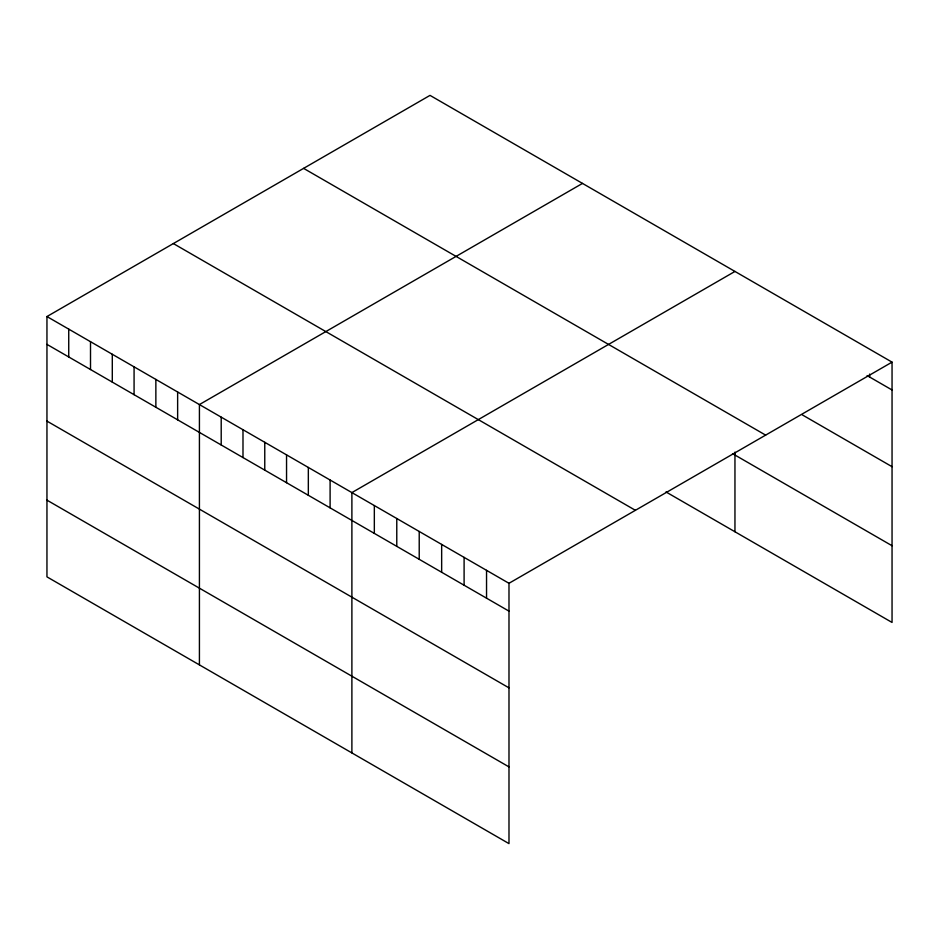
<?xml version="1.0" encoding="UTF-8"?>
<svg xmlns="http://www.w3.org/2000/svg" width="939" height="939" viewBox="0 0 939 939"><rect width="100%" height="100%" fill="white"/><g stroke="black" fill="none" stroke-linecap="round" stroke-linejoin="round"><path stroke-width="1.41" d="M46.95 316.549L508.985 583.295L508.985 843.621L46.95 576.863L46.95 316.549L430.015 95.379L892.05 362.137L892.05 622.451L665.986 491.942M582.485 183.41L199.42 404.568L199.42 664.894M734.955 271.441L351.89 492.599L351.89 752.925M508.985 583.295L892.05 362.137M867.12 375.577L892.05 389.978M802.282 414.862L892.05 466.695M303.602 168.363L765.637 435.121M732.537 453.643L892.05 545.735M173.363 243.565L635.398 510.311M46.95 344.378L508.985 611.136M46.95 421.106L508.985 687.853M46.95 500.147L508.985 766.893M869.608 374.086L869.608 377.02M734.955 452.117L734.955 531.756M486.543 570.337L486.543 598.178M464.101 557.39L464.101 585.22M441.659 544.432L441.659 572.262M419.217 531.474L419.217 559.304M396.774 518.516L396.774 546.357M374.332 505.558L374.332 533.399M330.105 480.029L330.105 507.87M308.332 467.446L308.332 495.287M286.548 454.875L286.548 482.716M264.763 442.304L264.763 470.134M242.99 429.722L242.99 457.563M221.205 417.151L221.205 444.992M177.635 391.997L177.635 419.839M155.862 379.426L155.862 407.256M134.077 366.844L134.077 394.685M112.293 354.273L112.293 382.114M90.508 341.69L90.508 369.532M68.735 329.12L68.735 356.961"/></g></svg>
